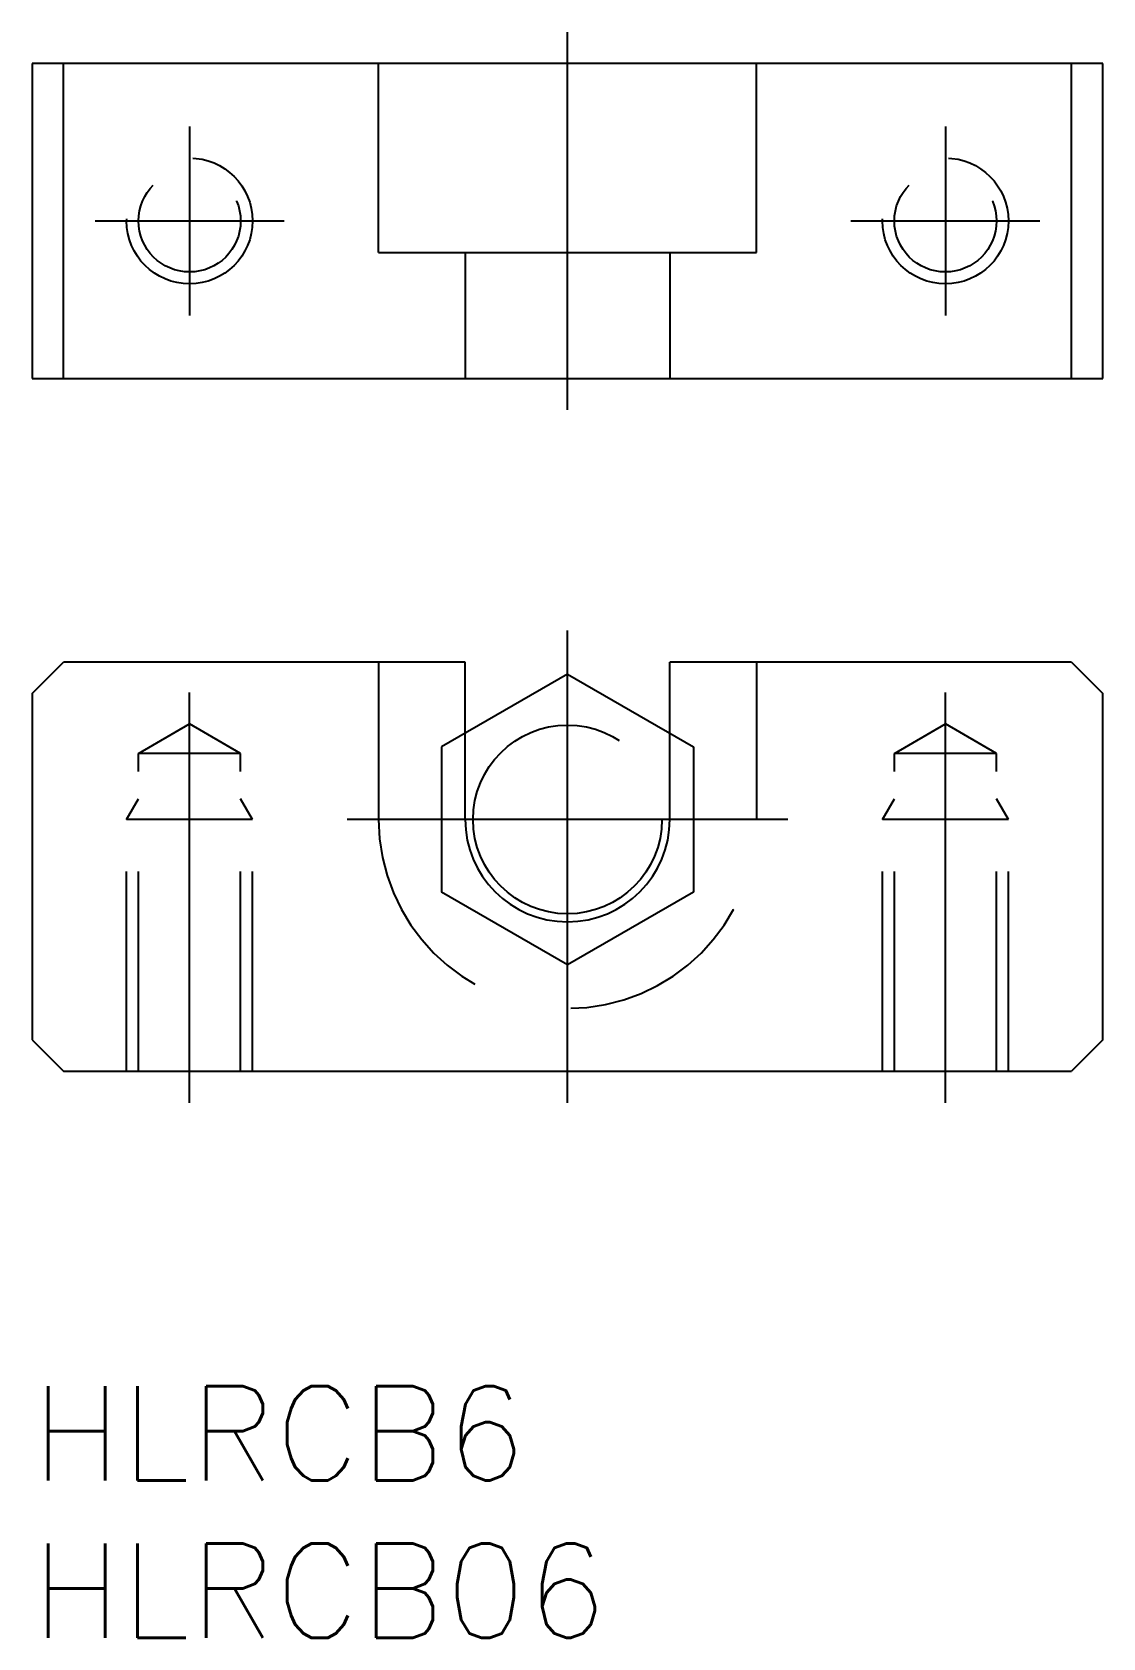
# Model space of a CAD drawing. Extents: x 0 to 34, y -8 to 43.
import ezdxf

# ---------------------------------------------------------------- set-up
doc = ezdxf.new("R2010")
doc.units = 0
doc.header["$LTSCALE"] = 0.5
for name, pattern in [('CENTER', [50.8, 31.75, -6.35, 6.35, -6.35]), ('DASHED', [19.05, 12.7, -6.35]), ('PHANTOM', [63.5, 31.75, -6.35, 6.35, -6.35, 6.35, -6.35])]:
    doc.linetypes.add(name, pattern=pattern)
for name, color, linetype in [('MSM_CENTER', 1, 'CENTER'), ('MSM_CONTINUOUS', 7, 'CONTINUOUS'), ('MSM_DASHED', 4, 'DASHED'), ('MSM_IMAGINARY', 6, 'PHANTOM'), ('MSM_PART_NUMBER', 7, 'CONTINUOUS')]:
    doc.layers.add(name, color=color, linetype=linetype)
doc.styles.get("Standard").update_dxf_attribs({"font": 'txt.shx', "height": 3, "bigfont": 'bigfont.shx'})

# ---------------------------------------------------------------- blocks, each defined once
blk = doc.blocks.new('*U2')
at = {"layer": 'MSM_PART_NUMBER'}
blk.add_text('HLRCB6', height=3, dxfattribs=at).set_placement((0, -3))
blk = doc.blocks.new('*U3')
at = {"layer": 'MSM_PART_NUMBER'}
blk.add_text('HLRCB06', height=3, dxfattribs=at).set_placement((0, -8))

msp = doc.modelspace()

# ---------------------------------------------------------------- linework, layer by layer
at = {"layer": 'MSM_CENTER'}
for p, q in [((17, 31.013), (17, 43.013)), ((5, 40.013), (5, 34.013)), ((29, 40.013), (29, 34.013)), ((2, 37.013), (8, 37.013)), ((26, 37.013), (32, 37.013)), ((17, 9), (17, 24)), ((5, 9), (5, 22.036)), ((29, 9), (29, 22.036)), ((24, 18), (10, 18))]:
    msp.add_line(p, q, dxfattribs=at)
at = {"layer": 'MSM_CONTINUOUS'}
for p, q in [((34, 42.013), (0, 42.013)), ((0, 42.013), (0, 32.013)), ((1, 32.013), (1, 42.013)), ((11, 36.013), (11, 42.013)), ((23, 36.013), (23, 42.013)), ((33, 32.013), (33, 42.013)), ((34, 32.013), (34, 42.013)), ((11, 36.013), (23, 36.013)), ((13.75, 36.013), (13.75, 32.013)), ((20.25, 36.013), (20.25, 32.013)), ((0, 32.013), (34, 32.013)), ((0, 22), (1, 23)), ((13.75, 23), (1, 23)), ((13.75, 18), (13.75, 23)), ((20.25, 18), (20.25, 23)), ((33, 23), (20.25, 23)), ((33, 23), (34, 22)), ((0, 22), (0, 11)), ((34, 11), (34, 22)), ((0, 11), (1, 10)), ((34, 11), (33, 10)), ((1, 10), (33, 10))]:
    msp.add_line(p, q, dxfattribs=at)
msp.add_arc((17, 18), 3.25, 180, 0, dxfattribs=at)
at = {"layer": 'MSM_DASHED'}
for p, q in [((11, 23), (11, 18)), ((23, 23), (23, 18)), ((3.379, 20.1), (5, 21.036)), ((6.621, 20.1), (5, 21.036)), ((27.379, 20.1), (29, 21.036)), ((30.621, 20.1), (29, 21.036)), ((6.621, 20.1), (3.379, 20.1)), ((3.379, 10), (3.379, 20.1)), ((6.621, 10), (6.621, 20.1)), ((27.379, 10), (27.379, 20.1)), ((30.621, 20.1), (27.379, 20.1)), ((30.621, 10), (30.621, 20.1)), ((3, 18), (3.379, 18.656)), ((7, 18), (6.621, 18.656)), ((27, 18), (27.379, 18.656)), ((31, 18), (30.621, 18.656)), ((7, 18), (3, 18)), ((3, 10), (3, 18)), ((7, 10), (7, 18)), ((27, 10), (27, 18)), ((31, 18), (27, 18)), ((31, 10), (31, 18))]:
    msp.add_line(p, q, dxfattribs=at)
for centre, radius in [((5, 37.013), 2), ((29, 37.013), 2), ((5, 37.013), 1.621), ((29, 37.013), 1.621)]:
    msp.add_circle(centre, radius, dxfattribs=at)
msp.add_arc((17, 18), 6, 180, 0, dxfattribs=at)
at = {"layer": 'MSM_IMAGINARY'}
for p, q in [((17, 22.619), (13, 20.309)), ((17, 22.619), (21, 20.309)), ((13, 20.309), (13, 15.691)), ((21, 20.309), (21, 15.691)), ((17, 13.381), (13, 15.691)), ((21, 15.691), (17, 13.381))]:
    msp.add_line(p, q, dxfattribs=at)
msp.add_circle((17, 18), 3, dxfattribs=at)

# ---------------------------------------------------------------- block references
at = {"layer": 'MSM_CONTINUOUS'}
for name in ['*U2', '*U3']:
    msp.add_blockref(name, (0, 0), dxfattribs=at)

doc.saveas('drawing.dxf')
